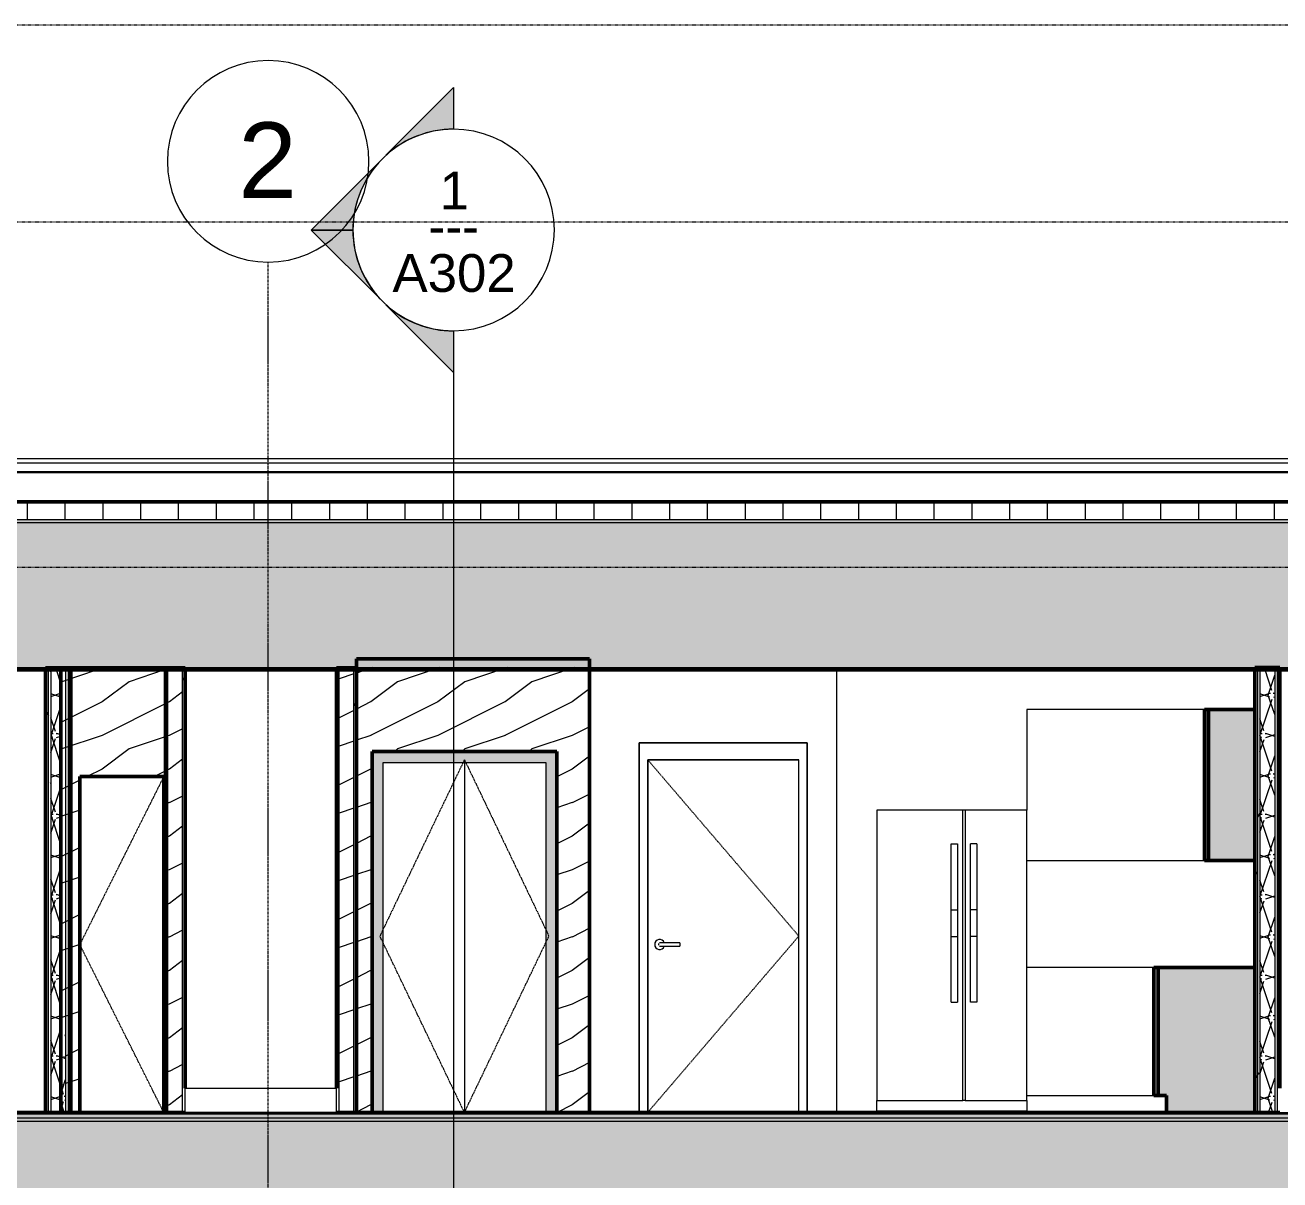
# Model space of a CAD drawing. Header units: inches. Extents: x -4168 to 1833, y -300 to 637.
# Drawn here: x -3212.2 to -2913.3, y 251.9 to 527 of the extents above; entities that cross this region are included whole.
import ezdxf

# ---------------------------------------------------------------- set-up
doc = ezdxf.new("R2010")
doc.units = ezdxf.units.IN
doc.header["$MEASUREMENT"] = 0
for name, pattern in [('Aligning Line 1_8_', [0.25, 0.125, -0.125]), ('Dash 1_16_', [0.125, 0.0625, -0.0625]), ('Grid Line 1_2_', [0.875, 0.5, -0.125, 0.125, -0.125])]:
    doc.linetypes.add(name, pattern=pattern)
for name, color, linetype, lineweight in [('0-1', 7, 'Continuous', 5), ('0-2', 7, 'Continuous', 13), ('0-3', 55, 'Continuous', 9), ('A-DOOR-2', 135, 'Continuous', 13), ('A-DOOR-4', 250, 'Continuous', 9), ('A-DOOR-7', 31, 'Continuous', 9), ('A-DOOR-8', 250, 'Dash 1_16_', 9), ('A-DOOR-FRAM-1', 250, 'Continuous', 9), ('A-FLOR-1', 8, 'Continuous', 5), ('A-FLOR-2', 31, 'Continuous', 5), ('A-FLOR-7', 192, 'Continuous', 50), ('A-FLOR-LEVL-1', 51, 'Grid Line 1_2_', 9), ('A-FLOR-MCUT', 51, 'Continuous', 13), ('A-FLOR-PATT-1', 8, 'Continuous', 9), ('A-ROOF', 132, 'Continuous', 13), ('A-ROOF-1', 252, 'Continuous', 13), ('A-ROOF-2', 31, 'Continuous', 5), ('A-ROOF-4', 132, 'Continuous', 50), ('A-ROOF-PATT-1', 132, 'Continuous', 9), ('A-WALL-1', 10, 'Continuous', 50), ('A-WALL-2', 7, 'Continuous', 13), ('A-WALL-3', 135, 'Continuous', 13), ('A-WALL-PATT-1', 250, 'Continuous', 9), ('A-WALL-PATT-2', 253, 'Continuous', 9), ('G-ANNO-SYMB', 111, 'Aligning Line 1_8_', 9), ('G-ANNO-SYMB-1', 111, 'Continuous', 9), ('I-WALL-1', 10, 'Continuous', 50), ('I-WALL-2', 135, 'Continuous', 13), ('P-SANR-FIXT-1', 55, 'Continuous', 9), ('Q-CASE-1', 55, 'Continuous', 9), ('Q-CASE-2', 9, 'Continuous', 9), ('Q-CASE-3', 10, 'Continuous', 50), ('Q-SPCQ-1', 55, 'Continuous', 9), ('S-GRID-1', 1, 'Grid Line 1_2_', 9), ('S-GRID-IDEN', 1, 'Continuous', 9)]:
    doc.layers.add(name, color=color, linetype=linetype, lineweight=lineweight)
doc.styles.add('Arial', font='arial.ttf', dxfattribs={"height": 9})
doc.styles.add('Arial_1', font='arial.ttf', dxfattribs={"height": 18})
doc.styles.add('Century Gothic', font='ufonts.com_century-gothic.ttf', dxfattribs={"height": 9})
pattern_1 = [(0, (-3769.654, 146.633), (30.72, 7.68), [1.267, -21.773, 1.267, -21.773, -122.88]), (0, (-3769.654, 146.633), (30.72, 7.68), [-46.08, 1.267, -44.813, 1.267, -21.773, -53.76]), (0, (-3769.654, 146.633), (30.72, 7.68), [-115.2, 1.267, -14.093, 1.267, -37.133]), (120, (-3758.134, 150.473), (-22.011075, 22.7643), [1.267, -21.773, 1.267, -21.773, -122.88]), (120, (-3758.134, 150.473), (-22.011075, 22.7643), [-46.08, 1.267, -44.813, 1.267, -21.773, -53.76]), (120, (-3758.134, 150.473), (-22.011075, 22.7643), [-115.2, 1.267, -14.093, 1.267, -37.133]), (240, (-3754.294, 165.833), (-8.708925, -30.4443), [1.267, -21.773, 1.267, -21.773, -122.88]), (240, (-3754.294, 165.833), (-8.708925, -30.4443), [-46.08, 1.267, -44.813, 1.267, -21.773, -53.76]), (240, (-3754.294, 165.833), (-8.708925, -30.4443), [-115.2, 1.267, -14.093, 1.267, -37.133])]
pattern_2 = [(216.87, (-3763.257, 162.627), (47.980943, 31.987086), [7.997, -71.971]), (206.565, (-3753.661, 157.829), (-15.993714, -15.99413), [17.881, -17.881]), (198.435, (-3753.661, 149.832), (-31.98674, -15.99388), [10.115, -40.461])]
pattern_3 = [(161.57, (-3769.174, 147.113), (-3.8399538, -1.54e-05), [0, -27.322, 3.034, 0]), (18.43, (-3770.134, 147.113), (-3.8399538, 1.54e-05), [0, -27.322, 3.034, 0]), (108.43, (-3769.174, 147.113), (1.919622, -9.6005246), [9.106, -21.25]), (71.57, (-3770.134, 147.113), (1.919622, 9.6005246), [9.106, -21.25])]
pattern_4 = [(0, (-3769.654, 146.633), (0, 4.798), []), (315, (-3769.654, 146.633), (4.7984266, 0), [6.786, -6.786]), (45, (-3769.654, 146.633), (4.7984266, 0), [6.786, -6.786])]

# ---------------------------------------------------------------- blocks, each defined once
blk = doc.blocks.new('Refrigerator_-_Side-by-Side_6047 - 36_ X 30_-1372843-BUILDING SECTION - NORTH_SOUTH THRU PARKING RAMP - LOOKING WEST')
at = {"layer": 'Q-SPCQ-1'}
for p, q in [((-3009.32, 340), (-3009.32, 270.87)), ((-2988.82, 340), (-3009.32, 340)), ((-2988.32, 340), (-2988.82, 340)), ((-2988.82, 270.87), (-2988.82, 340)), ((-2988.32, 340), (-2988.32, 270.87)), ((-2973.57, 340), (-2988.32, 340)), ((-2973.57, 270.87), (-2973.57, 340)), ((-2991.6, 316.29), (-2991.6, 332)), ((-2991.6, 332), (-2990.09, 332)), ((-2990.09, 332), (-2990.09, 316.29)), ((-2987.06, 316.29), (-2987.06, 332)), ((-2985.55, 332), (-2987.06, 332)), ((-2985.55, 332), (-2985.55, 316.29)), ((-2991.6, 309.94), (-2991.6, 316.29)), ((-2991.6, 316.29), (-2990.09, 316.29)), ((-2990.09, 316.29), (-2990.09, 309.94)), ((-2987.06, 309.94), (-2987.06, 316.29)), ((-2985.55, 316.29), (-2987.06, 316.29)), ((-2985.55, 316.29), (-2985.55, 309.94)), ((-2991.6, 294.23), (-2991.6, 309.94)), ((-2991.6, 309.94), (-2990.09, 309.94)), ((-2990.09, 309.94), (-2990.09, 294.23)), ((-2987.06, 294.23), (-2987.06, 309.94)), ((-2985.55, 309.94), (-2987.06, 309.94)), ((-2985.55, 309.94), (-2985.55, 294.23)), ((-2991.6, 294.23), (-2990.09, 294.23)), ((-2985.55, 294.23), (-2987.06, 294.23)), ((-3009.32, 268.37), (-3009.32, 270.87)), ((-3009.32, 270.87), (-2988.82, 270.87)), ((-2988.32, 270.87), (-2988.82, 270.87)), ((-2988.32, 270.87), (-2973.57, 270.87)), ((-2973.57, 270.87), (-2973.57, 268.37)), ((-3009.32, 268.37), (-2973.57, 268.37)), ((-3009.32, 268), (-3009.32, 268.37)), ((-2973.57, 268.37), (-2973.57, 268))]:
    blk.add_line(p, q, dxfattribs=at)
blk = doc.blocks.new('OD_CW_Base Cabinet - OD_CW_Base Cabinet-1445614-BUILDING SECTION - NORTH_SOUTH THRU PARKING RAMP - LOOKING WEST')
at = {"layer": 'Q-CASE-2'}
for points in [[(-2943.32, 272), (-2942.32, 272), (-2942.32, 302.5), (-2943.32, 302.5), (-2943.32, 297.77)], [(-2923.97, 268), (-2919.32, 268), (-2919.32, 302.5), (-2942.32, 302.5), (-2942.32, 272), (-2940.32, 272), (-2940.32, 268)]]:
    blk.add_hatch(color=256, dxfattribs=at).paths.add_polyline_path(points, flags=0)
at = {"layer": 'Q-CASE-3'}
for p, q in [((-2943.32, 302.5), (-2943.32, 272)), ((-2942.32, 302.5), (-2943.32, 302.5)), ((-2942.32, 272), (-2942.32, 302.5)), ((-2942.32, 302.5), (-2942.32, 272)), ((-2919.32, 302.5), (-2942.32, 302.5)), ((-2919.32, 268), (-2919.32, 302.5)), ((-2943.32, 272), (-2942.32, 272)), ((-2942.32, 272), (-2940.32, 272)), ((-2940.32, 272), (-2940.32, 268)), ((-2940.32, 268), (-2919.32, 268))]:
    blk.add_line(p, q, dxfattribs=at)
blk = doc.blocks.new('OD_CW_Base Cabinet - OD_CW_Base Cabinet-1916523-BUILDING SECTION - NORTH_SOUTH THRU PARKING RAMP - LOOKING WEST')
at = {"layer": 'Q-CASE-1'}
for p, q in [((-2943.32, 302.5), (-2973.57, 302.5)), ((-2973.57, 272), (-2943.32, 272))]:
    blk.add_line(p, q, dxfattribs=at)
blk = doc.blocks.new('OD_CW_Upper Cabinet - OD_CW_Upper Cabinet-1916543-BUILDING SECTION - NORTH_SOUTH THRU PARKING RAMP - LOOKING WEST')
at = {"layer": 'Q-CASE-2'}
for points in [[(-2931.32, 328), (-2930.32, 328), (-2930.32, 364), (-2931.32, 364), (-2931.32, 343.62)], [(-2919.32, 328), (-2919.32, 364), (-2930.32, 364), (-2930.32, 328), (-2923.97, 328)]]:
    blk.add_hatch(color=256, dxfattribs=at).paths.add_polyline_path(points, flags=0)
at = {"layer": 'Q-CASE-3'}
for p, q in [((-2931.32, 364), (-2931.32, 328)), ((-2930.32, 364), (-2931.32, 364)), ((-2930.32, 328), (-2930.32, 364)), ((-2930.32, 364), (-2930.32, 328)), ((-2919.32, 364), (-2930.32, 364)), ((-2919.32, 328), (-2919.32, 364)), ((-2931.32, 328), (-2930.32, 328)), ((-2930.32, 328), (-2919.32, 328))]:
    blk.add_line(p, q, dxfattribs=at)
blk = doc.blocks.new('OD_CW_Upper Cabinet - OD_CW_Upper Cabinet-1916511-BUILDING SECTION - NORTH_SOUTH THRU PARKING RAMP - LOOKING WEST')
at = {"layer": 'Q-CASE-1'}
for p, q in [((-2931.32, 364), (-2973.57, 364)), ((-2973.57, 364), (-2973.57, 340)), ((-2973.57, 328), (-2931.32, 328))]:
    blk.add_line(p, q, dxfattribs=at)
blk = doc.blocks.new('Flush-Double-Door-Adj_swing-w_handle_2100 - 1_-8_ x 7_-0_-2080036-BUILDING SECTION - NORTH_SOUTH THRU PARKING RAMP - LOOKING WEST')
at = {"layer": 'A-DOOR-7'}
blk.add_hatch(color=256, dxfattribs=at).paths.add_polyline_path([(-3126.95, 268), (-3126.95, 351.37), (-3088.2, 351.37), (-3088.2, 268), (-3085.57, 268), (-3085.57, 354), (-3129.57, 354), (-3129.57, 268)], flags=0)
at = {"layer": 'A-DOOR-2'}
blk.add_line((-3107.57, 352), (-3107.57, 268), dxfattribs=at)
at = {"layer": 'A-DOOR-7'}
for p, q in [((-3085.57, 354), (-3129.57, 354)), ((-3129.57, 354), (-3129.57, 268)), ((-3085.57, 268), (-3085.57, 354)), ((-3126.95, 268), (-3126.95, 351.37)), ((-3126.95, 351.37), (-3088.2, 351.37)), ((-3088.2, 351.37), (-3088.2, 268)), ((-3129.57, 268), (-3126.95, 268)), ((-3088.2, 268), (-3085.57, 268))]:
    blk.add_line(p, q, dxfattribs=at)
at = {"layer": 'A-DOOR-8'}
for p, q in [((-3107.57, 352), (-3127.71, 310)), ((-3107.57, 352), (-3087.44, 310)), ((-3107.57, 268), (-3127.71, 310)), ((-3107.57, 268), (-3087.44, 310))]:
    blk.add_line(p, q, dxfattribs=at)
blk = doc.blocks.new('Shower Base-3D - 36_ x 36_-V10-BUILDING SECTION - NORTH_SOUTH THRU PARKING RAMP - LOOKING WEST')
at = {"layer": 'P-SANR-FIXT-1'}
for p, q in [((-3174.06, 273.75), (-3138.06, 273.75)), ((-3174.06, 268), (-3174.06, 273.75)), ((-3138.06, 268), (-3138.06, 273.75)), ((-3138.06, 268), (-3174.06, 268))]:
    blk.add_line(p, q, dxfattribs=at)
blk = doc.blocks.new('Single-Flush - CLOSET-V11-BUILDING SECTION - NORTH_SOUTH THRU PARKING RAMP - LOOKING WEST')
at = {"layer": 'A-DOOR-8'}
for p in [(-3179.19, 348), (-3179.19, 268)]:
    blk.add_line(p, (-3199.19, 308), dxfattribs=at)
blk = doc.blocks.new('CTR - 1st Phase - Unit Layouts_rvt-1-BUILDING SECTION - NORTH_SOUTH THRU PARKING RAMP - LOOKING WEST')
at = {"layer": 'A-WALL-PATT-1'}
h = blk.add_hatch(dxfattribs=at)
h.set_pattern_fill('FP_1', color=256, style=0, pattern_type=2)
h.set_pattern_definition(pattern_1)
h.paths.add_polyline_path([(-3178.19, 268), (-3178.19, 373.37), (-3178.81, 373.37), (-3178.81, 268)], flags=0)
h = blk.add_hatch(dxfattribs=at)
h.set_pattern_fill('FP_1', color=256, style=0, pattern_type=2)
h.set_pattern_definition(pattern_1)
h.paths.add_polyline_path([(-3174.06, 268), (-3174.06, 373.37), (-3174.69, 373.37), (-3174.69, 268)], flags=0)
h = blk.add_hatch(dxfattribs=at)
h.set_pattern_fill('FP_1', color=256, style=0, pattern_type=2)
h.set_pattern_definition(pattern_1)
h.paths.add_polyline_path([(-3138.06, 268), (-3137.44, 268), (-3137.44, 373.37), (-3138.06, 373.37), (-3138.06, 274.85)], flags=0)
h = blk.add_hatch(dxfattribs=at)
h.set_pattern_fill('FP_1', color=256, style=0, pattern_type=2)
h.set_pattern_definition(pattern_1)
h.paths.add_polyline_path([(-3133.31, 268), (-3133.31, 373.37), (-3133.94, 373.37), (-3133.94, 268)], flags=0)
at = {"layer": 'A-WALL-PATT-2'}
h = blk.add_hatch(dxfattribs=at)
h.set_pattern_fill('FP_4', color=256, style=0, pattern_type=2)
h.set_pattern_definition(pattern_2)
h.paths.add_polyline_path([(-3077.77, 268), (-3077.77, 374), (-3132.97, 374), (-3132.87, 373.37), (-3133.31, 373.37), (-3133.31, 268), (-3129.57, 268), (-3129.57, 354), (-3085.57, 354), (-3085.57, 268)], flags=0)
h = blk.add_hatch(dxfattribs=at)
h.set_pattern_fill('FP_4', color=256, style=0, pattern_type=2)
h.set_pattern_definition(pattern_2)
h.paths.add_polyline_path([(-3202.57, 268), (-3199.19, 268), (-3199.19, 348), (-3179.19, 348), (-3179.19, 268), (-3178.81, 268), (-3178.82, 373.37), (-3203.7, 373.37), (-3203.7, 268), (-3202.57, 287.95), (-3202.57, 274.85)], flags=0)
h = blk.add_hatch(dxfattribs=at)
h.set_pattern_fill('FP_4', color=256, style=0, pattern_type=2)
h.set_pattern_definition(pattern_2)
h.paths.add_polyline_path([(-3177.22, 268), (-3174.69, 268), (-3174.69, 373.37), (-3178.19, 373.37), (-3178.19, 268)], flags=0)
h = blk.add_hatch(dxfattribs=at)
h.set_pattern_fill('FP_4', color=256, style=0, pattern_type=2)
h.set_pattern_definition(pattern_2)
h.paths.add_polyline_path([(-3133.94, 268), (-3133.94, 373.37), (-3137.44, 373.37), (-3137.44, 268)], flags=0)
at = {"layer": 'A-WALL-1'}
for p, q in [((-3178.81, 373.87), (-3203.7, 373.87)), ((-3203.7, 373.87), (-3203.7, 268)), ((-3178.81, 373.87), (-3178.81, 268)), ((-3174.06, 373.87), (-3178.81, 373.87)), ((-3178.81, 268), (-3178.81, 373.87)), ((-3174.06, 273.75), (-3174.06, 373.87)), ((-3138.06, 373.87), (-3138.06, 273.75)), ((-3133.31, 373.87), (-3138.06, 373.87)), ((-3077.77, 376), (-3133.31, 376)), ((-3133.31, 376), (-3133.31, 268)), ((-3133.31, 268), (-3133.31, 373.87)), ((-3077.77, 268), (-3077.77, 376)), ((-3129.57, 268), (-3129.57, 354)), ((-3129.57, 354), (-3085.57, 354)), ((-3085.57, 354), (-3085.57, 268)), ((-3199.19, 268), (-3199.19, 348)), ((-3199.19, 348), (-3179.19, 348)), ((-3179.19, 348), (-3179.19, 268)), ((-3203.7, 268), (-3199.19, 268)), ((-3179.19, 268), (-3178.81, 268)), ((-3178.81, 268), (-3174.06, 268)), ((-3138.06, 268), (-3133.31, 268)), ((-3133.31, 268), (-3129.57, 268)), ((-3085.57, 268), (-3077.77, 268))]:
    blk.add_line(p, q, dxfattribs=at)
at = {"layer": 'A-WALL-2'}
for p, q in [((-3178.19, 268), (-3178.19, 373.87)), ((-3174.69, 268), (-3174.69, 373.87)), ((-3137.44, 268), (-3137.44, 373.87)), ((-3133.94, 268), (-3133.94, 373.87))]:
    blk.add_line(p, q, dxfattribs=at)
at = {"layer": '0-2'}
for name in ['OD_CW_Upper Cabinet - OD_CW_Upper Cabinet-1916511-BUILDING SECTION - NORTH_SOUTH THRU PARKING RAMP - LOOKING WEST', 'OD_CW_Upper Cabinet - OD_CW_Upper Cabinet-1916543-BUILDING SECTION - NORTH_SOUTH THRU PARKING RAMP - LOOKING WEST', 'Flush-Double-Door-Adj_swing-w_handle_2100 - 1_-8_ x 7_-0_-2080036-BUILDING SECTION - NORTH_SOUTH THRU PARKING RAMP - LOOKING WEST', 'Single-Flush - CLOSET-V11-BUILDING SECTION - NORTH_SOUTH THRU PARKING RAMP - LOOKING WEST', 'Refrigerator_-_Side-by-Side_6047 - 36_ X 30_-1372843-BUILDING SECTION - NORTH_SOUTH THRU PARKING RAMP - LOOKING WEST', 'OD_CW_Base Cabinet - OD_CW_Base Cabinet-1916523-BUILDING SECTION - NORTH_SOUTH THRU PARKING RAMP - LOOKING WEST', 'OD_CW_Base Cabinet - OD_CW_Base Cabinet-1445614-BUILDING SECTION - NORTH_SOUTH THRU PARKING RAMP - LOOKING WEST', 'Shower Base-3D - 36_ x 36_-V10-BUILDING SECTION - NORTH_SOUTH THRU PARKING RAMP - LOOKING WEST']:
    blk.add_blockref(name, (0, 0), dxfattribs=at)
blk = doc.blocks.new('HOLLOW METAL - UNIT DOOR-2058840-BUILDING SECTION - NORTH_SOUTH THRU PARKING RAMP - LOOKING WEST')
at = {"layer": 'A-DOOR-4'}
for p, q in [((-3063.92, 352), (-3063.92, 268)), ((-3027.92, 352), (-3063.92, 352)), ((-3027.92, 268), (-3027.92, 352)), ((-3056.25, 308.39), (-3060.38, 308.39)), ((-3056.25, 308.39), (-3056.25, 308)), ((-3056.25, 308), (-3056.25, 307.61)), ((-3060.38, 307.61), (-3056.25, 307.61))]:
    blk.add_line(p, q, dxfattribs=at)
at = {"layer": 'A-DOOR-4', "flags": 128}
for points in [[(-3060.38, 308.39), (-3060.4, 308.39), (-3060.43, 308.39), (-3060.45, 308.39), (-3060.47, 308.39), (-3060.5, 308.39), (-3060.52, 308.39), (-3060.54, 308.39), (-3060.57, 308.39), (-3060.59, 308.39), (-3060.61, 308.39), (-3060.63, 308.39), (-3060.65, 308.39), (-3060.67, 308.39), (-3060.69, 308.39), (-3060.71, 308.39), (-3060.73, 308.39), (-3060.75, 308.39), (-3060.77, 308.39), (-3060.79, 308.39), (-3060.8, 308.39), (-3060.82, 308.39), (-3060.84, 308.39), (-3060.85, 308.39), (-3060.86, 308.39), (-3060.88, 308.39), (-3060.89, 308.39), (-3060.9, 308.39), (-3060.91, 308.39), (-3060.92, 308.39), (-3060.93, 308.39), (-3060.94, 308.39), (-3060.95, 308.39), (-3060.95, 308.39), (-3060.96, 308.39), (-3060.96, 308.39), (-3060.97, 308.39), (-3060.97, 308.39), (-3060.97, 308.39), (-3060.97, 308.39)], [(-3060.97, 307.61), (-3060.97, 307.61), (-3060.97, 307.61), (-3060.97, 307.61), (-3060.96, 307.61), (-3060.96, 307.61), (-3060.95, 307.61), (-3060.95, 307.61), (-3060.94, 307.61), (-3060.93, 307.61), (-3060.92, 307.61), (-3060.91, 307.61), (-3060.9, 307.61), (-3060.89, 307.61), (-3060.88, 307.61), (-3060.87, 307.61), (-3060.85, 307.61), (-3060.84, 307.61), (-3060.82, 307.61), (-3060.81, 307.61), (-3060.79, 307.61), (-3060.77, 307.61), (-3060.76, 307.61), (-3060.74, 307.61), (-3060.72, 307.61), (-3060.7, 307.61), (-3060.68, 307.61), (-3060.66, 307.61), (-3060.64, 307.61), (-3060.62, 307.61), (-3060.59, 307.61), (-3060.57, 307.61), (-3060.55, 307.61), (-3060.53, 307.61), (-3060.5, 307.61), (-3060.48, 307.61), (-3060.46, 307.61), (-3060.43, 307.61), (-3060.41, 307.61), (-3060.39, 307.61), (-3060.38, 307.61)]]:
    blk.add_lwpolyline(points, dxfattribs=at)
at = {"layer": 'A-DOOR-4'}
for centre, radius, start, end in [((-3061.07, 308), 1.18, 19.6343, 180), ((-3061.07, 308), 1.18, 180, 340.4367), ((-3060.97, 308), 0.394, 150, 180), ((-3060.97, 308), 0.394, 180, 210), ((-3060.97, 308), 0.394, 90, 105), ((-3060.97, 308), 0.394, 255, 270)]:
    blk.add_arc(centre, radius, start, end, dxfattribs=at)
at = {"layer": 'A-DOOR-8'}
for p, q in [((-3063.92, 352), (-3027.92, 310)), ((-3027.92, 310), (-3063.92, 268))]:
    blk.add_line(p, q, dxfattribs=at)
at = {"layer": 'A-DOOR-FRAM-1'}
for p, q in [((-3065.92, 356), (-3065.92, 268)), ((-3025.92, 356), (-3065.92, 356)), ((-3025.92, 268), (-3025.92, 356)), ((-3063.92, 268), (-3063.92, 352)), ((-3063.92, 352), (-3027.92, 352)), ((-3027.92, 268), (-3027.92, 352))]:
    blk.add_line(p, q, dxfattribs=at)
blk = doc.blocks.new('CTR - 1st Phase - Common Walls_rvt-1-BUILDING SECTION - NORTH_SOUTH THRU PARKING RAMP - LOOKING WEST')
at = {"layer": 'A-WALL-PATT-1'}
h = blk.add_hatch(dxfattribs=at)
h.set_pattern_fill('FP_1', color=256, style=0, pattern_type=2)
h.set_pattern_definition(pattern_1)
h.paths.add_polyline_path([(-3207.32, 268), (-3206.7, 268), (-3206.7, 373.37), (-3207.32, 373.37), (-3207.32, 274.85)], flags=0)
h = blk.add_hatch(dxfattribs=at)
h.set_pattern_fill('FP_1', color=256, style=0, pattern_type=2)
h.set_pattern_definition(pattern_1)
h.paths.add_polyline_path([(-3206.7, 268), (-3206.07, 268), (-3206.07, 373.37), (-3206.7, 373.37), (-3206.7, 274.85)], flags=0)
h = blk.add_hatch(dxfattribs=at)
h.set_pattern_fill('FP_1', color=256, style=0, pattern_type=2)
h.set_pattern_definition(pattern_1)
h.paths.add_polyline_path([(-2918.7, 268), (-2918.7, 373.37), (-2919.32, 373.37), (-2919.32, 268)], flags=0)
h = blk.add_hatch(dxfattribs=at)
h.set_pattern_fill('FP_1', color=256, style=0, pattern_type=2)
h.set_pattern_definition(pattern_1)
h.paths.add_polyline_path([(-2918.7, 268), (-2918.07, 268), (-2918.07, 373.37), (-2918.7, 373.37), (-2918.7, 272)], flags=0)
h = blk.add_hatch(dxfattribs=at)
h.set_pattern_fill('FP_1', color=256, style=0, pattern_type=2)
h.set_pattern_definition(pattern_1)
h.paths.add_polyline_path([(-2913.95, 268), (-2913.32, 268), (-2913.32, 373.37), (-2913.95, 373.37), (-2913.95, 273.75)], flags=0)
at = {"layer": 'A-WALL-PATT-2'}
h = blk.add_hatch(dxfattribs=at)
h.set_pattern_fill('FP_5', color=256, style=0, pattern_type=2)
h.set_pattern_definition(pattern_3)
h.paths.add_polyline_path([(-3202.57, 268), (-3202.57, 287.95), (-3203.7, 268)], flags=0)
h.paths.add_polyline_path([(-3206.07, 268), (-3203.7, 268), (-3203.7, 373.37), (-3206.07, 373.37), (-3206.07, 274.85)], flags=0)
h = blk.add_hatch(dxfattribs=at)
h.set_pattern_fill('FP_5', color=256, style=0, pattern_type=2)
h.set_pattern_definition(pattern_3)
h.paths.add_polyline_path([(-2914.57, 268), (-2914.57, 373.37), (-2918.07, 373.37), (-2918.07, 268)], flags=0)
at = {"layer": 'A-WALL-2'}
for p, q in [((-3206.7, 373.87), (-3206.7, 268)), ((-3206.07, 373.87), (-3206.07, 268)), ((-3202.57, 373.87), (-3202.57, 268)), ((-3201.95, 373.87), (-3201.95, 268)), ((-2918.7, 374), (-2918.7, 268)), ((-2918.07, 374), (-2918.07, 268)), ((-2914.57, 374), (-2914.57, 268)), ((-2913.95, 374), (-2913.95, 268))]:
    blk.add_line(p, q, dxfattribs=at)
at = {"layer": 'I-WALL-1'}
for p, q in [((-3207.32, 373.87), (-3207.32, 268)), ((-3201.32, 373.87), (-3207.32, 373.87)), ((-3201.32, 268), (-3201.32, 373.87)), ((-2919.32, 374), (-2919.32, 268)), ((-2913.32, 374), (-2919.32, 374)), ((-2913.32, 273.75), (-2913.32, 374)), ((-3207.32, 268), (-3201.32, 268)), ((-2919.32, 268), (-2913.32, 268))]:
    blk.add_line(p, q, dxfattribs=at)
at = {"layer": 'I-WALL-2'}
for p, q in [((-3018.92, 373.37), (-3018.92, 268)), ((-3065.92, 268), (-3065.92, 356)), ((-3065.92, 356), (-3025.92, 356)), ((-3025.92, 356), (-3025.92, 268))]:
    blk.add_line(p, q, dxfattribs=at)
at = {"layer": '0-3'}
blk.add_blockref('HOLLOW METAL - UNIT DOOR-2058840-BUILDING SECTION - NORTH_SOUTH THRU PARKING RAMP - LOOKING WEST', (0, 0), dxfattribs=at)
blk = doc.blocks.new('Basic Wall _ EXT - FIBER CEMENT - SMALL - ___-2145929-BUILDING SECTION - NORTH_SOUTH THRU PARKING RAMP - LOOKING WEST')
at = {"layer": 'A-WALL-3'}
for p, q in [((-2061.36, 423.66), (-3867.29, 423.66)), ((-2076.8, 422.6), (-3851.85, 422.6)), ((-3851.44, 420.42), (-2077.21, 420.42)), ((-2077.53, 420.57), (-3851.11, 420.57))]:
    blk.add_line(p, q, dxfattribs=at)
blk = doc.blocks.new('Grid - Grid Head - Circle-50561-BUILDING SECTION - NORTH_SOUTH THRU PARKING RAMP - LOOKING WEST')
at = {"layer": 'S-GRID-IDEN'}
for start, end in [(0, 180), (180, 360)]:
    blk.add_arc((-3481.32, 494.5), 24, start, end, dxfattribs=at)
blk = doc.blocks.new('Section - Section Head - Filled-22785-BUILDING SECTION - NORTH_SOUTH THRU PARKING RAMP - LOOKING WEST')
at = {"layer": 'G-ANNO-SYMB-1'}
h = blk.add_hatch(color=256, dxfattribs=at)
edge = h.paths.add_edge_path(flags=0)
edge.add_arc((-2547.82, 478.14), 24.03, 90, 132.0784, ccw=False)
edge.add_line((-2547.82, 502.17), (-2547.82, 512.08))
edge.add_line((-2547.82, 512.08), (-2563.93, 495.98))
h = blk.add_hatch(color=256, dxfattribs=at)
edge = h.paths.add_edge_path(flags=0)
edge.add_line((-2564.79, 495.11), (-2581.76, 478.14))
edge.add_line((-2581.76, 478.14), (-2571.82, 478.14))
edge.add_arc((-2547.82, 478.14), 24, 135, 180, ccw=False)
h = blk.add_hatch(color=256, dxfattribs=at)
edge = h.paths.add_edge_path(flags=0)
edge.add_arc((-2547.82, 478.14), 24, 180, 225, ccw=False)
edge.add_line((-2571.82, 478.14), (-2581.76, 478.14))
edge.add_line((-2581.76, 478.14), (-2564.79, 461.17))
h = blk.add_hatch(color=256, dxfattribs=at)
edge = h.paths.add_edge_path(flags=0)
edge.add_line((-2563.93, 460.3), (-2547.82, 444.2))
edge.add_line((-2547.82, 444.2), (-2547.82, 454.11))
edge.add_arc((-2547.82, 478.14), 24.03, 227.9216, 270, ccw=False)
for p, q in [((-2563.93, 495.98), (-2547.82, 512.08)), ((-2547.82, 512.08), (-2547.82, 502.17)), ((-2581.76, 478.14), (-2564.79, 495.11)), ((-2571.82, 478.14), (-2581.76, 478.14)), ((-2564.79, 461.17), (-2581.76, 478.14)), ((-2581.76, 478.14), (-2571.82, 478.14)), ((-2547.82, 444.2), (-2563.93, 460.3)), ((-2547.82, 454.11), (-2547.82, 444.2))]:
    blk.add_line(p, q, dxfattribs=at)
for centre, radius, start, end in [((-2547.82, 478.17), 24, 90, 270), ((-2547.82, 478.14), 24.03, 90, 132.0784), ((-2547.82, 478.17), 24, 270, 90), ((-2547.82, 478.14), 24, 135, 180), ((-2547.82, 478.14), 24, 180, 225), ((-2547.82, 478.14), 24.03, 227.9216, 270)]:
    blk.add_arc(centre, radius, start, end, dxfattribs=at)

msp = doc.modelspace()

# ---------------------------------------------------------------- hatches: boundary and pattern name
at = {"layer": 'A-FLOR-1'}
h = msp.add_hatch(color=256, dxfattribs=at)
h.paths.add_polyline_path([(-3025.2671, 267.625), (-2076.1737, 267.625), (-2076.1737, 267.875), (-3407.6737, 267.875), (-3407.6737, 267.625), (-3027.9237, 267.625)], flags=0)
h.paths.add_polyline_path([(-3851.8487, 267.625), (-3479.2237, 267.625), (-3479.2237, 267.875), (-3852.4737, 267.875), (-3852.4737, 267.625)], flags=0)
at = {"layer": 'A-FLOR-2'}
h = msp.add_hatch(color=256, dxfattribs=at)
h.paths.add_polyline_path([(-3857.9737, 241.875), (-3479.2237, 241.875), (-3479.2237, 265.875), (-3857.9737, 265.875), (-3857.9737, 251.9215)], flags=0)
h.paths.add_polyline_path([(-2070.6737, 241.875), (-2070.6737, 265.875), (-3407.6737, 265.875), (-3407.6737, 241.875), (-2076.1737, 241.875)], flags=0)
at = {"layer": 'A-FLOR-PATT-1'}
h = msp.add_hatch(dxfattribs=at)
h.set_pattern_fill('FP_3', color=256, style=0, pattern_type=2)
h.set_pattern_definition(pattern_4)
h.paths.add_polyline_path([(-2071.3423, 265.875), (-2070.6737, 265.875), (-2070.6737, 266.625), (-3407.6737, 266.625), (-3407.6737, 265.875), (-2076.1737, 265.875)], flags=0)
h.paths.add_polyline_path([(-3857.9737, 265.875), (-3479.2237, 265.875), (-3479.2237, 266.625), (-3857.9737, 266.625)], flags=0)
h = msp.add_hatch(dxfattribs=at)
h.set_pattern_fill('FP_2', color=256, style=0, pattern_type=2)
h.set_pattern_definition([(0, (-3769.654, 146.633), (15.36, 3.84), [1.267, -10.253, 1.267, -10.253, -61.44]), (0, (-3769.654, 146.633), (15.36, 3.84), [-23.04, 1.267, -21.773, 1.267, -10.253, -26.88]), (0, (-3769.654, 146.633), (15.36, 3.84), [-57.6, 1.267, -6.413, 1.267, -17.933]), (120, (-3763.894, 148.553), (-11.0055376, 11.38215), [1.267, -10.253, 1.267, -10.253, -61.44]), (120, (-3763.894, 148.553), (-11.0055376, 11.38215), [-23.04, 1.267, -21.773, 1.267, -10.253, -26.88]), (120, (-3763.894, 148.553), (-11.0055376, 11.38215), [-57.6, 1.267, -6.413, 1.267, -17.933]), (240, (-3761.974, 156.233), (-4.3544624, -15.22215), [1.267, -10.253, 1.267, -10.253, -61.44]), (240, (-3761.974, 156.233), (-4.3544624, -15.22215), [-23.04, 1.267, -21.773, 1.267, -10.253, -26.88]), (240, (-3761.974, 156.233), (-4.3544624, -15.22215), [-57.6, 1.267, -6.413, 1.267, -17.933])])
h.paths.add_polyline_path([(-3059.0344, 266.625), (-2076.1737, 266.625), (-2076.1737, 267.625), (-3407.6737, 267.625), (-3407.6737, 266.625), (-3063.9237, 266.625)], flags=0)
h.paths.add_polyline_path([(-3851.8487, 266.625), (-3479.2237, 266.625), (-3479.2237, 267.625), (-3852.4737, 267.625), (-3852.4737, 266.625)], flags=0)
at = {"layer": 'A-ROOF-1'}
msp.add_hatch(color=256, dxfattribs=at).paths.add_polyline_path([(-2079.7841, 413.1606), (-2076.7987, 413.1606), (-2076.7987, 413.4107), (-3407.6737, 413.4107), (-3407.6737, 413.1606), (-2088.2259, 413.1606)], flags=0)
at = {"layer": 'A-ROOF-2'}
msp.add_hatch(color=256, dxfattribs=at).paths.add_polyline_path([(-2653.8274, 374), (-2076.1737, 374), (-2076.1737, 408.4096), (-3407.6737, 408.4096), (-3407.6737, 374), (-2687.5946, 374)], flags=0)
at = {"layer": 'A-ROOF-PATT-1'}
h = msp.add_hatch(dxfattribs=at)
h.set_pattern_fill('FP_10', color=256, style=0, pattern_type=2)
h.set_pattern_definition([(0, (-3769.654, 146.633), (0, 9), []), (90, (-3769.654, 146.633), (-9, 6e-16), [])])
h.paths.add_polyline_path([(-2923.9654, 409.1597), (-2076.1737, 409.1597), (-2076.1737, 413.1606), (-3407.6737, 413.1606), (-3407.6737, 409.1597), (-2951.6192, 409.1597)], flags=0)
h = msp.add_hatch(dxfattribs=at)
h.set_pattern_fill('FP_3', color=256, style=0, pattern_type=2)
h.set_pattern_definition(pattern_4)
h.paths.add_polyline_path([(-2076.2417, 408.4096), (-2076.1737, 408.4096), (-2076.1737, 409.1597), (-3407.6737, 409.1597), (-3407.6737, 408.4096), (-2079.7841, 408.4096)], flags=0)
h = msp.add_hatch(dxfattribs=at)
h.set_pattern_fill('FP_1', color=256, style=0, pattern_type=2)
h.set_pattern_definition(pattern_1)
h.paths.add_polyline_path([(-3059.0344, 373.375), (-2306.1265, 373.375), (-2306.1265, 373.875), (-2267.4966, 373.875), (-2267.4966, 373.375), (-2076.7987, 373.375), (-2076.7987, 374), (-3077.7737, 374), (-3077.7737, 373.375), (-3065.9237, 373.375)], flags=0)
h.paths.add_polyline_path([(-3407.6737, 373.375), (-3132.8667, 373.375), (-3132.9729, 374), (-3407.6737, 373.9823)], flags=0)

# ---------------------------------------------------------------- linework, layer by layer
at = {"layer": 'A-FLOR-7'}
for p, q in [((-3174.0628, 268), (-3366.9237, 268)), ((-2913.3237, 268), (-3138.0628, 268))]:
    msp.add_line(p, q, dxfattribs=at)
at = {"layer": 'A-FLOR-LEVL-1'}
msp.add_line((-4167.9645, 268), (-1814.099, 268), dxfattribs=at)
at = {"layer": 'A-FLOR-MCUT'}
for p, q in [((-2076.1737, 267.875), (-3407.6737, 267.875)), ((-2076.1737, 267.625), (-3407.6737, 267.625)), ((-2076.1737, 266.625), (-3407.6737, 266.625)), ((-2070.6737, 265.875), (-3407.6737, 265.875))]:
    msp.add_line(p, q, dxfattribs=at)
at = {"layer": 'A-ROOF'}
for p, q in [((-2076.1737, 413.1606), (-3407.6737, 413.1606)), ((-2076.1737, 409.1597), (-3407.6737, 409.1597)), ((-2076.1737, 408.4096), (-3407.6737, 408.4096)), ((-3407.6737, 374), (-2076.1737, 374))]:
    msp.add_line(p, q, dxfattribs=at)
at = {"layer": 'A-ROOF-4'}
for p, q in [((-2076.7987, 413.4107), (-3407.6737, 413.4107)), ((-3407.6737, 373.375), (-2076.7987, 373.375))]:
    msp.add_line(p, q, dxfattribs=at)
at = {"layer": 'G-ANNO-SYMB'}
for p, q in [((-1910.9479, 526.9531), (-4072.0519, 526.9531)), ((-1910.9479, 480), (-4072.0519, 480)), ((-1910.9479, 397.7608), (-4072.0519, 397.7608))]:
    msp.add_line(p, q, dxfattribs=at)
at = {"layer": 'G-ANNO-SYMB-1'}
msp.add_line((-3110.1488, 454.1414), (-3110.1488, -184.9308), dxfattribs=at)
at = {"layer": 'S-GRID-1'}
msp.add_line((-3154.3237, -159.8356), (-3154.3237, 470.5), dxfattribs=at)

# ---------------------------------------------------------------- block references
at = {"layer": '0-1'}
for name in ['CTR - 1st Phase - Common Walls_rvt-1-BUILDING SECTION - NORTH_SOUTH THRU PARKING RAMP - LOOKING WEST', 'CTR - 1st Phase - Unit Layouts_rvt-1-BUILDING SECTION - NORTH_SOUTH THRU PARKING RAMP - LOOKING WEST']:
    msp.add_blockref(name, (0, 0), dxfattribs=at)
at = {"layer": 'A-WALL-3'}
msp.add_blockref('Basic Wall _ EXT - FIBER CEMENT - SMALL - ___-2145929-BUILDING SECTION - NORTH_SOUTH THRU PARKING RAMP - LOOKING WEST', (0, 0), dxfattribs=at)
at = {"layer": 'G-ANNO-SYMB-1'}
msp.add_blockref('Section - Section Head - Filled-22785-BUILDING SECTION - NORTH_SOUTH THRU PARKING RAMP - LOOKING WEST', (-562.3276, 0), dxfattribs=at)
at = {"layer": 'S-GRID-IDEN'}
msp.add_blockref('Grid - Grid Head - Circle-50561-BUILDING SECTION - NORTH_SOUTH THRU PARKING RAMP - LOOKING WEST', (327, 0), dxfattribs=at)

# ---------------------------------------------------------------- texts
at = {"layer": 'G-ANNO-SYMB-1', "char_height": 9, "attachment_point": 1}
for s, insert, width, style in [('1', (-3113.4697, 492.05), 8.484, 'Arial'), ('---', (-3116.1211, 483.5433), 15.453, 'Century Gothic'), ('A302', (-3124.7138, 472.4138), 35.754, 'Arial')]:
    msp.add_mtext(s, dxfattribs=dict(at, insert=insert, width=width, style=style))
at = {"layer": 'S-GRID-IDEN', "insert": (-3161.4528, 503.7879), "char_height": 18, "width": 16.968, "attachment_point": 1, "style": 'Arial_1'}
msp.add_mtext('2', dxfattribs=at)

doc.saveas('drawing.dxf')
